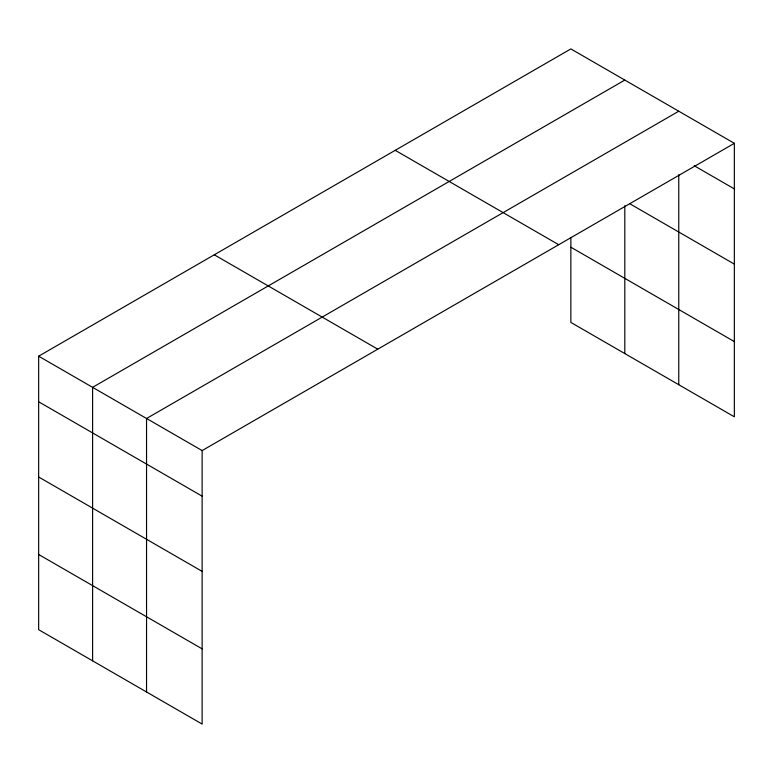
<?xml version="1.0" encoding="UTF-8"?>
<svg xmlns="http://www.w3.org/2000/svg" width="773" height="773" viewBox="0 0 773 773"><rect width="100%" height="100%" fill="white"/><g stroke="black" fill="none" stroke-linecap="round" stroke-linejoin="round"><path stroke-width="1.16" d="M734.35 143.314L570.861 48.921L38.65 356.189L38.65 629.686L202.139 724.079L202.139 450.582L734.35 143.314L734.35 416.811L570.861 322.418L570.861 237.669M624.806 80.073L92.605 387.341L92.605 660.828M678.762 111.225L146.551 418.493L146.551 691.98M694.202 165.731L734.35 188.902M629.995 203.869L734.35 264.115M570.861 247.205L734.35 341.598M395.225 150.32L558.724 244.712M214.276 254.79L377.775 349.183M38.65 356.189L202.139 450.582M38.65 401.776L202.139 496.169M38.65 476.989L202.139 571.382M38.65 554.473L202.139 648.866M678.762 174.717L678.762 384.712M624.806 205.637L624.806 353.561"/></g></svg>
